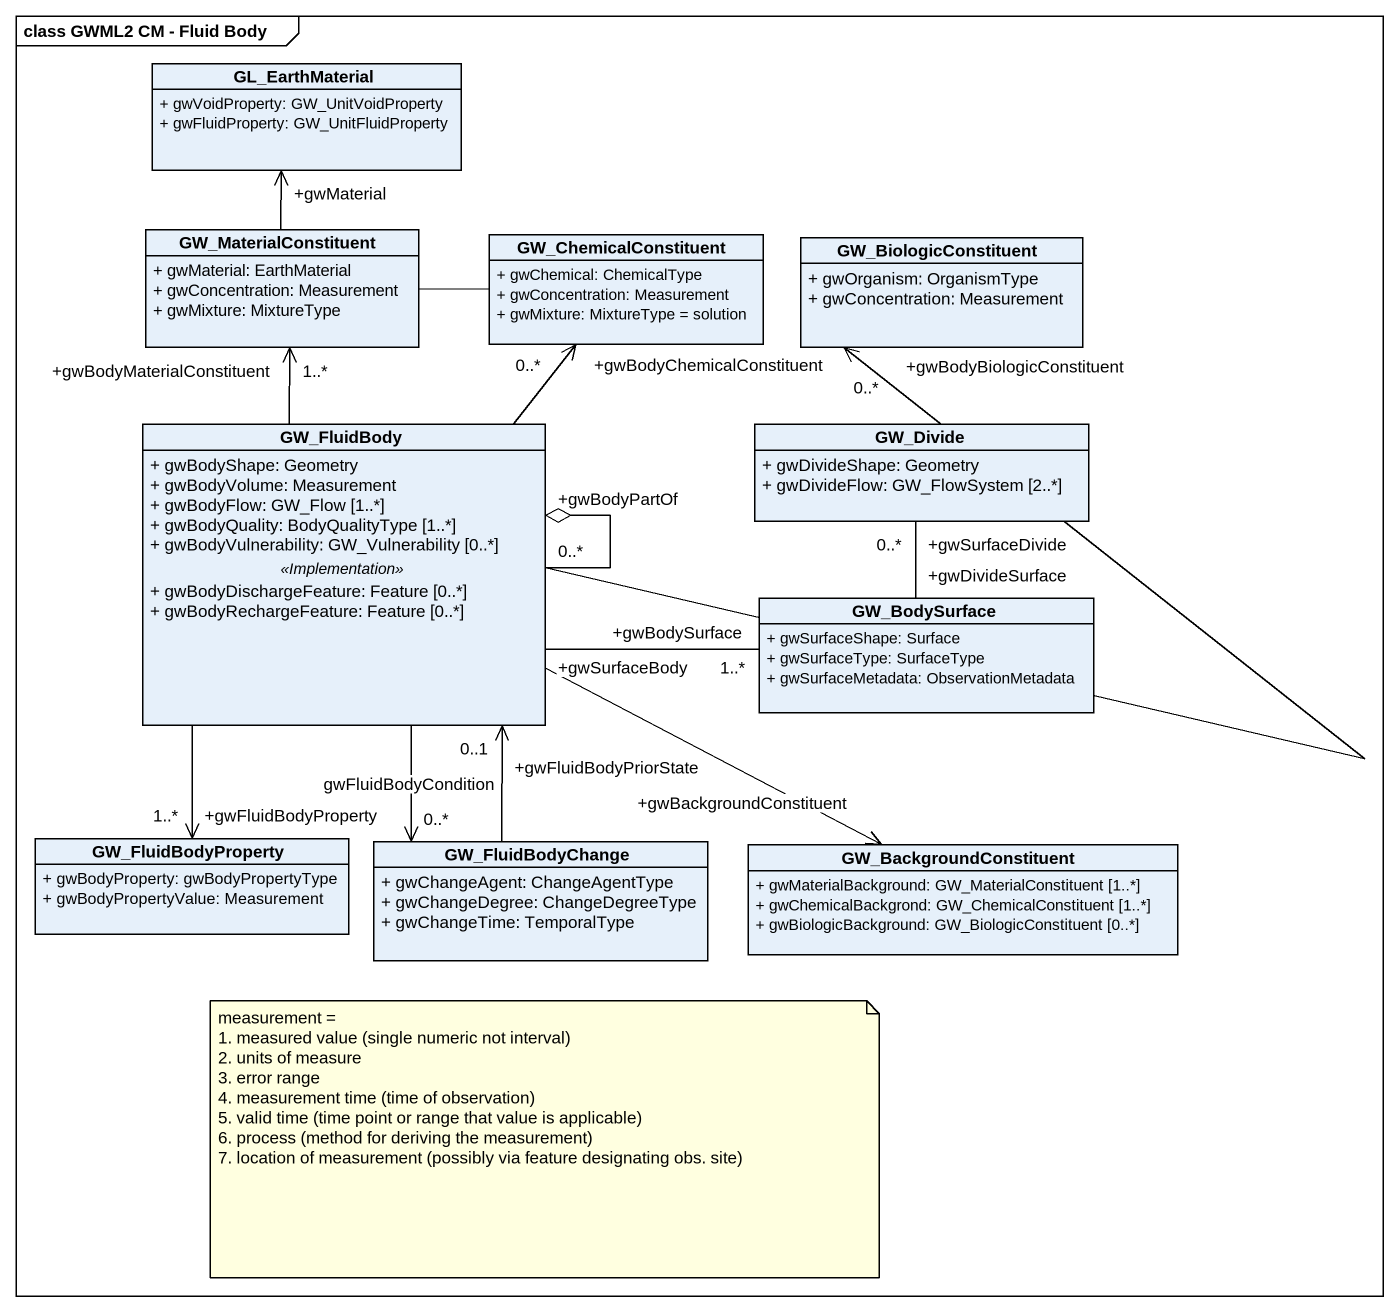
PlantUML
@startuml
mainframe class GWML2 CM - Fluid Body
hide circle
hide empty members
skinparam classAttributeIconSize 0
class GL_EarthMaterial {
  + gwVoidProperty: GW_UnitVoidProperty
  + gwFluidProperty: GW_UnitFluidProperty
}
class GW_MaterialConstituent {
  + gwMaterial: EarthMaterial
  + gwConcentration: Measurement
  + gwMixture: MixtureType
}
class GW_ChemicalConstituent {
  + gwChemical: ChemicalType
  + gwConcentration: Measurement
  + gwMixture: MixtureType = solution
}
class GW_BiologicConstituent {
  + gwOrganism: OrganismType
  + gwConcentration: Measurement
}
class GW_FluidBody {
  + gwBodyShape: Geometry
  + gwBodyVolume: Measurement
  + gwBodyFlow: GW_Flow [1..*]
  + gwBodyQuality: BodyQualityType [1..*]
  + gwBodyVulnerability: GW_Vulnerability [0..*]
  .. <<Implementation>> ..
  + gwBodyDischargeFeature: Feature [0..*]
  + gwBodyRechargeFeature: Feature [0..*]
}
class GW_Divide {
  + gwDivideShape: Geometry
  + gwDivideFlow: GW_FlowSystem [2..*]
}
class GW_BodySurface {
  + gwSurfaceShape: Surface
  + gwSurfaceType: SurfaceType
  + gwSurfaceMetadata: ObservationMetadata
}
class GW_FluidBodyProperty {
  + gwBodyProperty: gwBodyPropertyType
  + gwBodyPropertyValue: Measurement
}
class GW_FluidBodyChange {
  + gwChangeAgent: ChangeAgentType
  + gwChangeDegree: ChangeDegreeType
  + gwChangeTime: TemporalType
}
class GW_BackgroundConstituent {
  + gwMaterialBackground: GW_MaterialConstituent [1..*]
  + gwChemicalBackgrond: GW_ChemicalConstituent [1..*]
  + gwBiologicBackground: GW_BiologicConstituent [0..*]
}
GW_MaterialConstituent -up-> "+gwMaterial" GL_EarthMaterial
GW_MaterialConstituent -right- GW_ChemicalConstituent
GW_FluidBody -up-> "+gwBodyMaterialConstituent\n1..*" GW_MaterialConstituent
GW_FluidBody -up-> "+gwBodyChemicalConstituent\n0..*" GW_ChemicalConstituent
GW_FluidBody -right-> "+gwBodyBiologicConstituent\n0..*" GW_BiologicConstituent
GW_FluidBody "0..*" --o "+gwBodyPartOf" GW_FluidBody
GW_FluidBody --> "+gwFluidBodyProperty\n1..*" GW_FluidBodyProperty
GW_FluidBody --> "0..*" GW_FluidBodyChange : gwFluidBodyCondition
GW_FluidBody -right-> "+gwBackgroundConstituent" GW_BackgroundConstituent
GW_Divide "+gwSurfaceDivide\n0..*" -- "+gwDivideSurface" GW_BodySurface
GW_BodySurface "+gwBodySurface\n1..*" -left- "+gwSurfaceBody" GW_FluidBody
GW_FluidBodyChange -up-> "+gwFluidBodyPriorState\n0..1" GW_FluidBody
note as N1
  measurement =
  1. measured value (single numeric not interval)
  2. units of measure
  3. error range
  4. measurement time (time of observation)
  5. valid time (time point or range that value is applicable)
  6. process (method for deriving the measurement)
  7. location of measurement (possibly via feature designating obs. site)
end note
@enduml
